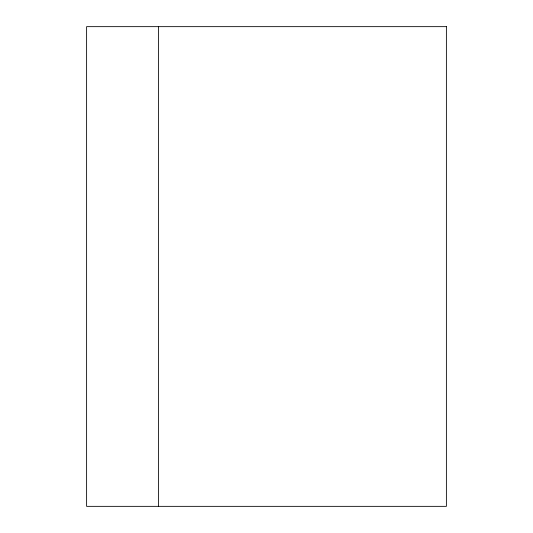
<?xml version="1.0" encoding="UTF-8"?>
<svg xmlns="http://www.w3.org/2000/svg" width="533" height="533" viewBox="0 0 533 533"><rect width="100%" height="100%" fill="white"/><g stroke="black" fill="none" stroke-linecap="round" stroke-linejoin="round"><path stroke-width="0.8" d="M158.567 26.65L158.567 506.35M446.387 26.65L86.612 26.65L86.612 506.35L446.387 506.35L446.387 26.65"/></g></svg>
